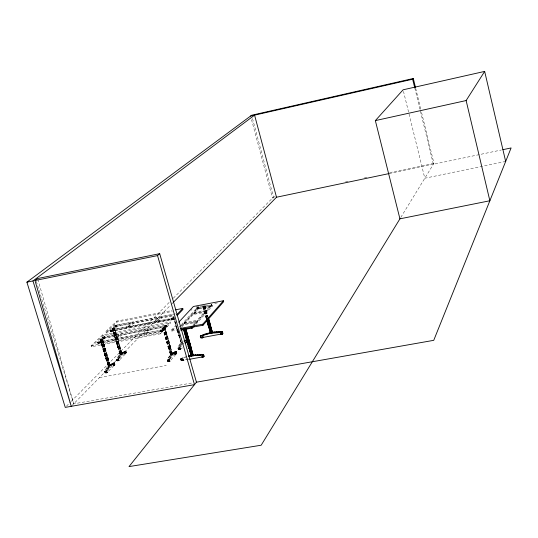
<?xml version="1.0" encoding="UTF-8"?>
<svg xmlns="http://www.w3.org/2000/svg" width="538" height="538" viewBox="0 0 538 538"><rect width="100%" height="100%" fill="white"/><g stroke="black" fill="none" stroke-linecap="round" stroke-linejoin="round"><path stroke-width="0.4" stroke-dasharray="2.69 2.02" d="M188.858 359.391L181.434 360.736C178.28 357.884 185.206 357.373 186.787 356.459M180.97 360.601L182.18 359.868L188.771 358.671M167.049 326.492L105.226 337.83C102.2 339.545 101.433 336.835 104.883 336.687L165.341 325.261L166.686 325.241L167.049 326.492L162.691 331.099L160.815 331.771L97.936 343.318L104.392 337.151L118.716 334.441L119.059 335.598L114.433 340.117L99.994 342.827L99.651 341.67L114.083 338.953L118.716 334.441M166.719 325.282L162.348 329.922L160.479 330.601L97.613 342.202L102.415 337.521M175.267 313.829L116.369 325.1L114.742 325.739L110.142 330.157L171.178 318.826C174.171 317.117 174.904 319.848 171.508 319.976L171.178 318.826M196.081 324.158L212.073 306.25L211.797 304.71L197.063 307.702L181.353 324.663M177.372 328.987L177.574 329.512M179.295 345.268L181.548 344.851C177.473 352.121 176.921 346.048 181.454 342.511M170.055 358.463C162.402 365.302 175.032 345.853 176.921 353.197L170.035 361.025L167.728 361.449L174.648 353.614L176.921 353.197L174.648 353.614L174.204 352.081L176.484 351.664L172.725 354.381L170.055 358.463L167.755 358.886M119.174 357.918C111.514 364.475 124.769 345.786 126.477 352.841L119.106 360.393L116.901 360.796L124.305 353.244L126.477 352.841L124.305 353.244L123.868 351.758L126.04 351.354L122.045 353.977L119.174 357.918L116.968 358.321M107.398 369.875C101.104 375.672 108.676 363.607 111.622 363.708C119.994 360.104 106.8 366.977 107.398 369.875L105.152 370.285M183.559 359.794C182.516 360.319 181.367 361.166 183.424 360.48C184.635 358.853 180.465 360.601 182.725 360.305M178.865 349.673C178.213 348.409 181.709 348.691 179.47 349.243C177.237 350.816 183.626 348.147 182.221 347.232M176.35 353.513C171.42 357.185 180.358 351.045 174.884 354.367M202.981 306.815L205.281 306.29L202.981 306.815L206.296 318.805M170.075 361.159C166.316 361.348 171.797 362.531 169.584 359.471L167.278 359.888L167.775 361.502M168.865 347.736L168.401 347.609L170.546 355.033L172.019 354.824L172.577 354.428L164.736 327.46C160.102 328.335 164.958 328.96 164.736 327.46M168.381 361.119C170.862 361.61 168.932 359.592 168.542 361.67M170.546 355.033L172.577 354.428M178.999 335.725L179.41 335.92M170.116 347.366L170.64 347.03L165.018 327.528M179.645 335.887L178.777 335.853L179.282 335.53L181.474 343.123L173.33 316.842L174.144 316.922M400.797 217.406L433.951 163.317L421.039 110.303M125.953 353.52L124.46 353.903L125.953 353.52L125.704 352.982L124.345 353.479L125.045 353.506M118.246 360.487C115.327 361.523 121.332 359.424 118.394 360.46M112.173 328.557L119.994 354.354L121.144 354.246L121.965 353.769L114.399 327.756L112.173 328.557L117.721 347.306L119.362 347.071L120.041 346.627L114.399 327.756M114.641 365.255C112.388 362.874 113.188 368.019 114.507 364.717M107.492 372.585C105.764 373.069 104.574 372.995 107.358 372.034M119.994 354.354L121.965 353.769M110.196 365.914C108.541 365.141 107.566 367.535 110.196 365.914L102.348 339.592C101.985 338.18 97.903 341.354 102.348 339.592M107.869 358.436L108.272 358.53L107.909 358.759M114.5 327.877L112.422 328.624M192.987 326.055L211.851 304.75M177.708 330.171L177.627 330.614L178.206 330.682M180.519 359.041L184.326 357.878L185.072 357.01M182.638 358.49L183.384 357.622M180.983 359.169L181.73 358.301L182.18 359.868L181.434 360.736L180.835 358.678M179.679 349.182L180.412 349.155L178.313 349.518L182.174 345.154M182.725 344.528L184.379 342.659M194.568 324.602L196.639 322.289L196.309 321.112L183.492 323.533L181.367 325.846M197.359 321.489L205.745 312.121L205.422 310.964L192.846 313.358L184.231 322.733L184.568 323.903L197.359 321.489L197.029 320.312L205.422 310.964M206.498 311.28L210.775 306.499L210.459 305.355L206.175 310.13L193.619 312.517L193.942 313.667L206.498 311.28L206.175 310.13M193.203 324.575L196.309 321.112M181.575 325.961L197.385 308.846L212.201 306.014M181.703 327.023L183.828 324.703L196.639 322.289M184.568 323.903L193.169 314.508L205.745 312.121M193.942 313.667L198.334 308.873L198.018 307.736L193.619 312.517M179.08 327.138L180.788 325.282M176.471 324.663L171.393 330.117L171.676 331.105L176.188 326.25M190.842 310.473L191.972 309.256M160.331 333.829L170.6 322.982L170.317 322.013L102.704 334.818L91.117 345.779L91.406 346.748L160.331 333.829L160.042 332.847L170.317 322.013M174.184 317.46L173.041 318.664L105.865 331.428L106.141 332.376L173.317 319.626L174.46 318.422M173.962 317.393L171.931 319.532L157.533 322.262L157.204 321.119L171.602 318.382L173.633 316.25M157.533 322.262L161.716 317.971L173.613 315.705M146.289 334.132L150.667 329.633L164.978 326.929L164.641 325.766L150.331 328.476L145.946 332.961L146.289 334.132L160.721 331.421M143.794 334.602L148.185 330.103L147.849 328.94L120.963 334.017L116.343 338.53L116.692 339.693L143.794 334.602L143.451 333.432L147.849 328.94M155.3 322.686L159.49 318.395L159.167 317.265L132.839 322.289L128.434 326.586L128.77 327.723L155.3 322.686L154.964 321.542L159.167 317.265M157.204 321.119L161.387 316.842L173.29 314.569M114.574 363.009L112.355 363.419L112.805 364.925L115.024 364.522L112.805 364.925L105.098 372.888L107.318 372.417L115.024 364.522L114.459 362.908M71.742 405.834L170.694 305.026M171.279 304.427L173.041 302.632M66.436 406.19L70.565 402.02M71.157 401.422L169.766 301.831M173.303 298.254L273.512 197.049L275.147 196.706M128.77 327.723L133.168 323.412L159.49 318.395M116.692 339.693L121.299 335.174L148.185 330.103M130.445 322.746L126.02 327.05L112.153 329.686L112.489 330.816L126.356 328.187L130.774 323.869L130.445 322.746L116.685 325.369L117.015 326.492L130.774 323.869M114.823 325.678C114.15 327.729 118.548 326.109 117.149 324.925L110.498 331.334L112.018 331.267L117.479 326.048L173.142 315.436M99.994 342.827L104.735 338.294L119.059 335.598M106.141 332.376L117.109 321.993L172.315 311.421M91.406 346.748L102.993 335.773L170.6 322.982M105.865 331.428L116.833 321.065L172.046 310.48M170.29 347.259L172.416 354.616M168.286 347.555L169.813 346.923M171.232 355.06L168.966 347.218L168.226 347.656L169.107 347.703M114.688 365.188L113.182 365.692M125.354 353.822L125.704 352.982M178.885 333.822L178.912 334.481M120.041 346.627L117.721 347.306M169.894 347.467L170.237 347.366L164.493 327.467M181.562 342.625L181.124 343.116M106.665 358.705L106.322 358.806L100.619 339.666M107.499 358.967L107.835 358.873M119.295 347.05L119.866 346.674L119.221 346.586M179.47 349.243L178.737 349.236M163.29 327.783L169.053 347.763L169.974 347.487L164.211 327.514M106.591 358.685L107.203 358.483M184.326 357.878L185.469 357.508M118.985 346.593L118.131 346.902L112.583 328.167M118.199 347.373L119.073 347.178M107.27 359.102L106.383 359.303M106.975 359.142L105.899 359.229L100.182 340.003M169.49 347.044L170.095 346.882M113.007 365.275L113.713 365.255L113.659 364.838M175.509 353.957L174.756 353.93M175.704 353.87L176.464 353.896M182.913 360.211L183.687 360.245M345.544 181.905L347.999 181.387M364.367 177.944L366.829 177.432M389.747 172.611L433.951 163.317M274.104 197.735L272.504 198.071L251.421 119.302M389.014 173.592L501.281 150.008M505.666 161.447L424.798 178.246L403.5 91.426M196.094 306.969L199.336 306.351M200.149 306.196L202.584 305.725M203.391 305.571L206.639 304.952M214.749 303.398L218.805 302.625M211.75 305.107L196.726 307.978L197.049 309.121L212.073 306.25L211.622 304.656M128.434 326.586L154.964 321.542M184.231 322.733L197.029 320.312M116.343 338.53L143.451 333.432M145.946 332.961L160.378 330.245L160.815 331.771M171.393 330.117L177.17 329.034M91.117 345.779L160.042 332.847M171.676 331.105L177.453 330.023M123.162 352.034L125.341 351.63M122.476 352.37L124.655 351.966M121.796 352.773L123.982 352.37M121.131 353.244L123.323 352.841M120.485 353.782L122.677 353.379M119.853 354.381L122.045 353.977M119.241 355.046L121.433 354.643M180.338 343.762L182.59 343.345M118.642 355.773L120.842 355.369M179.806 344.481L182.059 344.064M118.064 356.56L120.263 356.156M117.506 357.414L119.712 357.003M178.804 346.116L181.057 345.699M178.327 347.03L180.586 346.613M116.901 360.796L119.147 360.406M178.313 349.518L180.573 349.108L180.136 347.582L177.876 347.999L178.36 349.579M111.622 363.708L113.848 363.305M173.539 352.363L175.818 351.946M110.902 364.071L113.128 363.661M172.886 352.72L175.173 352.296M110.196 364.502L112.422 364.091M172.254 353.136L174.534 352.72M109.503 364.993L111.736 364.582M171.629 353.621L173.915 353.204M108.831 365.558L111.063 365.147M171.023 354.179L173.31 353.755M108.172 366.183L110.404 365.773M170.432 354.798L172.725 354.381M107.526 366.876L109.765 366.465M169.86 355.483L172.153 355.067M106.901 367.636L109.14 367.225M169.302 356.237L171.602 355.82M106.295 368.456L108.541 368.046M168.764 357.057L171.064 356.64M105.71 369.337L107.956 368.927M168.253 357.938L170.553 357.521M105.065 372.827L107.318 372.417M167.728 361.449L170.035 361.025M99.49 377.568L166.249 365.49M36.349 281.347L73.699 403.843L193.149 382.774M107.439 358.476L107.782 358.375M107.674 358.442L108.003 358.369L102.307 339.229M110.498 331.334L110.156 330.11M108.01 358.456L110.256 365.827M98.037 342.276L98.387 343.432M106.914 372.047L107.028 372.43M97.882 342.276L98.232 343.432M106.443 371.085L107.069 372.827M97.654 342.047L98.104 343.419M106.706 372.094L106.867 372.908M97.607 342.107L98.017 343.392M106.201 371.173L106.658 372.969M105.946 371.26L106.457 373.009M106.121 372.309L106.235 372.693M106.161 372.652L106.275 373.036M105.69 371.328L106.121 373.042M105.878 372.471L106.013 373.022M105.448 371.381L105.952 372.982M105.219 371.415L105.677 372.948M105.018 371.428L105.475 372.962M104.849 371.422L105.307 372.955M104.722 371.395L105.179 372.928M105.098 372.888L104.607 371.294L106.86 370.884L107.392 372.666M114.332 362.888L114.782 364.401M114.164 362.881L114.614 364.394M113.969 362.894L114.419 364.408M114.399 364.703L114.547 365.336M113.74 362.928L114.191 364.441M114.244 364.703L114.406 365.416M113.498 362.982L113.948 364.495M114.063 364.73L114.231 365.497M113.861 364.777L113.975 365.154M113.249 363.049L113.7 364.562M114.029 365.571L114.567 364.757M113.713 365.255L113.827 365.632M113 363.13L113.451 364.643M113.457 364.912L113.572 365.289M113.511 365.302L113.626 365.679M104.883 336.687L105.226 337.83M112.758 363.217L113.209 364.73M113.283 364.993L113.437 365.705M113.141 365.073L113.256 365.45M104.621 336.741L104.964 337.884M112.543 363.318L112.993 364.831M113.047 365.154L113.289 365.705M104.352 336.795L104.735 338.294M104.09 336.862L104.433 338.012M103.827 336.936L104.17 338.079M103.578 337.01L103.915 338.153M102.704 334.818L102.993 335.773M103.343 337.084L103.679 338.234M103.121 337.165L103.464 338.308M102.926 337.239L103.262 338.389M102.751 337.319L103.094 338.463M102.61 337.393L102.953 338.536M102.496 337.461L102.839 338.61M102.556 339.303L108.272 358.53M102.469 339.249L108.199 358.631L107.728 358.866L109.886 366.116M102.079 339.243L110.068 366.015M102.133 339.713L109.833 365.685M101.803 339.283L109.597 365.719M101.864 339.828L109.658 366.223M101.5 339.35L109.342 365.779M101.561 339.935L109.402 366.317M101.184 339.438L109.073 365.86M101.252 340.029L109.14 366.391M100.888 339.552L108.824 365.954M100.942 340.097L108.878 366.452M108.595 366.055L106.437 358.812L105.899 359.229M106.484 359.229L108.649 366.486M100.667 340.137L108.454 366.492M100.404 339.787L108.313 366.465L100.438 340.151M100.256 339.902L105.986 359.283M99.153 342.148L99.496 343.305M98.898 342.188L99.241 343.352M98.649 342.229L98.999 343.385M98.427 342.255L98.77 343.412M98.219 342.269L98.562 343.426M107.096 372.02L107.21 372.404M106.665 370.985L107.25 372.747M125.636 351.24L126.074 352.72M125.441 351.253L125.879 352.733M125.818 352.995L125.993 353.453M125.219 351.287L125.657 352.773M125.744 353.224L125.858 353.594M124.977 351.341L125.415 352.82M125.556 352.982L125.717 353.674M125.381 353.009L125.488 353.379M125.441 353.379L125.549 353.748M116.894 324.979L117.223 326.102M124.735 351.408L125.172 352.888M125.179 353.056L125.293 353.426M116.632 325.039L116.961 326.162M124.493 351.482L124.93 352.962M124.984 353.116L125.159 353.876M124.258 351.57L124.695 353.056M124.789 353.184L124.957 353.923M116.369 325.1L116.706 326.223M124.621 353.264L124.729 353.634M124.049 351.664L124.486 353.143M124.668 353.58L124.782 353.95M116.114 325.174L116.45 326.29M124.48 353.338L124.628 353.957M124.386 353.412L124.52 353.937M115.872 325.241L116.201 326.364M115.643 325.315L115.973 326.438M115.428 325.396L115.757 326.519M115.24 325.47L115.569 326.593M115.071 325.544L115.401 326.667M114.93 325.611L115.26 326.734M114.238 327.736L121.911 353.856M119.644 346.546L121.743 353.641M114.009 327.75L121.79 353.95M119.449 346.553L121.615 354.051M113.74 327.79L119.281 346.526M113.814 328.308L121.393 354.152M113.444 327.857L121.063 353.735M113.525 328.415L121.144 354.246M113.135 327.945L120.889 354.32M113.215 328.503L118.77 347.266M118.461 346.808L120.559 353.903M112.846 328.052L120.633 354.374M118.239 346.909L120.337 354.004M118.299 347.306L120.404 354.407M112.65 328.61L120.209 354.414M112.375 328.281L120.075 354.394M112.234 328.388L117.815 347.36M111.682 330.137L112.018 331.267M111.427 330.184L111.763 331.314M114.083 338.953L114.433 340.117M111.191 330.218L111.527 331.347M110.969 330.245L111.305 331.374M110.767 330.265L111.104 331.395M110.586 330.271L110.922 331.401M110.438 330.265L110.767 331.401M110.196 330.056L110.646 331.388M119.106 360.527L118.663 358.893L116.457 359.297L116.934 360.857M118.864 359.976L119.012 360.601M118.474 358.987L118.918 360.494M118.763 360.305L118.878 360.682M118.259 359.081L118.703 360.763M118.024 359.176L118.508 360.837M118.131 360.11L118.299 360.897M117.775 359.25L118.219 360.756M117.936 360.184L118.104 360.937M117.526 359.317L117.97 360.823M117.809 360.588L117.923 360.964M117.284 359.371L117.775 360.971M117.526 360.42L117.661 360.951M117.062 359.404L117.506 360.911M116.86 359.418L117.304 360.924M116.692 359.418L117.143 360.917M116.571 359.391L117.015 360.897M126.02 327.05L126.356 328.187M120.963 334.017L121.299 335.174M125.926 351.26L126.443 352.787M125.798 351.24L126.235 352.726M116.833 321.065L117.109 321.993M170.64 347.03L169.995 346.949L172.241 354.724M132.839 322.289L133.168 323.412M150.331 328.476L150.667 329.633M175.341 351.644L175.785 353.184M175.798 353.439L176.027 354.206M175.085 351.717L175.529 353.251M175.596 353.486L175.832 354.28M175.388 353.547L175.623 354.34M174.837 351.798L175.28 353.332M175.193 353.621L175.415 354.387M174.601 351.886L175.045 353.419M175.018 353.701L175.227 354.414M174.386 351.98L174.83 353.52M174.884 353.782L175.072 354.414M166.524 325.187L167.009 326.546M174.796 353.856L174.951 354.401M166.39 325.174L166.726 326.337M166.229 325.167L166.565 326.331M166.04 325.181L166.376 326.344M165.825 325.194L166.161 326.358M165.59 325.228L165.926 326.391M165.341 325.261L165.677 326.425M164.91 327.474L170.58 347.131M170.351 346.963L172.53 354.515M161.387 316.842L161.716 317.971M169.752 346.983L172.019 354.824M163.902 327.581L171.763 354.919M163.586 327.676L171.494 354.999M168.744 347.319L170.99 355.093M163.027 327.904L168.764 347.804M168.569 347.42L170.781 355.1M162.819 328.019L170.633 355.08M162.678 328.133L168.354 347.79M162.617 328.234L168.246 347.736M162.429 329.861L162.765 331.031M162.348 329.922L162.691 331.099M162.241 329.996L162.584 331.166M162.099 330.07L162.442 331.24M161.931 330.144L162.268 331.321M161.73 330.224L162.072 331.401M161.514 330.305L161.851 331.475M161.272 330.379L161.608 331.556M169.873 360.675L170.035 361.227M161.017 330.46L161.353 331.63M169.396 359.572L169.941 361.307M169.598 360.668L169.806 361.395M160.748 330.534L161.091 331.704M169.181 359.673L169.631 361.227M169.409 360.689L169.631 361.475M168.939 359.767L169.43 361.549M160.203 330.662L160.546 331.832M168.683 359.848L169.214 361.61M168.428 359.915L169.013 361.657M168.616 360.958L168.818 361.684M168.179 359.969L168.656 361.691M167.943 360.003L168.394 361.563M167.728 360.023L168.179 361.576M167.553 360.016L168.004 361.57M167.412 359.996L167.863 361.549M37.862 279.336L73.699 403.843M178.004 330.399L178.912 333.567M177.829 329.868L179.416 335.409M173.72 316.526L179.315 335.988M177.244 329.169L177.701 330.655M179.114 335.631L181.272 343.136M173.451 316.956L181.037 343.069M173.384 316.748L178.804 335.927M173.532 318.066L173.861 319.209M173.431 318.126L173.761 319.276M173.29 318.2L173.619 319.35M173.128 318.274L173.458 319.424M172.933 318.355L173.317 319.626M172.718 318.429L173.048 319.579M172.483 318.503L172.812 319.653M172.234 318.577L172.564 319.727M171.978 318.651L172.308 319.801M171.602 318.382L172.039 319.861M179.954 347.683L180.432 349.209M183.485 359.761L183.653 360.312M180.237 348.738L180.391 349.276M183.364 359.74L183.559 360.393M171.44 318.778L171.77 319.922M179.746 347.777L180.304 349.35M183.202 359.747L183.424 360.48M179.961 348.732L180.169 349.431M183.014 359.774L183.25 360.561M179.51 347.864L180.001 349.512M179.692 349.202L179.806 349.586M182.799 359.821L183.048 360.635M179.262 347.945L179.699 349.471M179.362 348.866L179.598 349.646M182.59 359.882L182.833 360.695M179.013 348.012L179.45 349.539M179.167 348.933L179.396 349.687M182.389 359.956L182.624 360.742M182.321 360.379L182.436 360.769M178.764 348.066L179.208 349.713M182.214 360.043L182.328 360.433M178.865 349.095L179.053 349.72M182.079 360.124L182.274 360.776M178.535 348.099L178.932 349.707M181.474 358.382L181.925 359.949M181.985 360.204L182.147 360.756M178.327 348.12L178.764 349.639M181.239 358.476L181.683 360.043M178.152 348.113L178.589 349.639M178.017 348.093L178.455 349.619M181.017 358.577L181.467 360.144M180.687 358.779L181.252 360.729M180.58 358.873L181.111 360.709M176.343 351.57L176.874 353.143M176.208 351.543L176.646 353.076M176.034 351.543L176.471 353.076M175.825 351.556L176.262 353.089M176.262 353.426L176.329 354.044M175.59 351.596L176.034 353.13M176.148 353.405L176.256 353.789M175.987 353.412L176.195 354.125M183.492 323.533L183.828 324.703M198.63 307.064L198.952 308.2M198.455 307.104L198.778 308.24M198.28 307.151L198.596 308.287M198.092 307.211L198.414 308.348M197.903 307.279L198.226 308.415M197.722 307.353L198.045 308.489M197.54 307.433L197.863 308.57M197.372 307.521L197.695 308.657M197.211 307.615L197.533 308.751M197.063 307.702L197.385 308.846M196.935 307.797L197.251 308.933M196.821 307.891L197.143 309.027M192.846 313.358L193.169 314.508M211.716 304.676L212.14 306.162M211.508 304.642L211.824 305.786M211.373 304.649L211.69 305.786M211.219 304.663L211.542 305.799M211.057 304.69L211.38 305.826M205.139 306.183L208.031 316.431M204.965 306.162L207.85 316.418M204.911 306.599L207.796 316.862M204.722 306.183L207.614 316.425M204.655 306.714L207.547 316.976M204.447 306.223L207.332 316.472M204.144 306.29L207.264 317.084M204.063 306.909L207.177 317.958M203.835 306.378L207.17 318.207M203.761 306.976L206.874 318.025M203.552 306.485L206.881 318.308M203.303 306.599L206.632 318.422M203.108 306.707L206.437 318.536M203.068 307.016L206.404 318.852M211.797 304.71L212.18 306.082M252.497 118.494L273.512 197.049M415.679 88.286L420.844 109.49M414.811 88.131L433.359 164.272M106.611 356.486C107.075 357.999 107.714 355.625 106.611 356.486M117.6 345.443C118.051 346.929 118.683 344.596 117.6 345.443M168.919 344.966C169.383 346.506 170.062 344.085 168.919 344.966M165.085 325.308L159.934 330.715L160.27 331.885L165.415 326.472L165.085 325.308"/><path stroke-width="0.81" d="M211.938 332.349C213.505 332.161 226.458 329.787 221.757 333.964L201.158 337.777L200.701 337.662L200.99 337.333M208.004 324.145L207.634 324.01L207.944 323.748M220.876 334.327C219.544 334.017 223.102 334.488 221.972 333.748M220.782 334.246L221.643 333.829L221.75 334.206M201.958 356.997L203.525 356.714L203.142 354.999L203.572 354.481L192.685 355.087M210.607 332.78L211.172 333.035L212.456 332.437L210.318 325.167M212.147 332.713L210.123 325.544L210.614 325.228L210.163 325.154M203.223 337.44C201.239 336.902 203.001 338.752 203.061 336.916M191.683 355.336L191.145 355.813L193.209 355.201L185.946 329.411M192.389 355.699L190.257 348.227L191.259 347.683L190.802 347.595L193.048 355.389M191.145 355.813L189.147 348.086L191.394 355.88M189.679 359.243L202.873 356.849L204.07 356.183L203.593 355.981M400.037 218.65L261.172 445.229L129.012 466.594L196.444 382.188L433.736 340.332L511.1 147.943L502.916 149.665M210.788 332.558L204.628 334.226L200.277 336.163L210.688 333.237L221.333 332.45L222.402 331.717M466.13 100.552L489.862 200.761L399.929 218.831L375.349 120.606L466.13 100.552L484.664 71.406L505.666 161.447M203.142 354.407L202.429 355.275L194.985 355.524L188.374 356.694M221.986 331.664L221.333 332.45L221.757 333.964M200.553 355.235L201.273 354.374M219.531 332.423L220.19 331.63M198.683 355.268L199.41 354.401M217.742 332.457L218.401 331.664M196.827 355.362L197.554 354.495M215.96 332.558L216.619 331.764M194.985 355.524L195.711 354.663M214.185 332.719L214.85 331.926M193.155 355.752L193.888 354.892M212.429 332.948L213.102 332.154M191.346 356.048L192.079 355.181M189.558 356.412L190.291 355.544L191.481 355.302M208.973 333.587L209.645 332.793M205.597 334.481L206.276 333.688M207.271 334.004L207.95 333.21M203.942 335.019L204.628 334.226M202.322 335.618L203.008 334.824M201.414 335.477L200.728 336.27L201.158 337.777M180.465 328.415L202.745 324.226L223.404 300.742L223.667 301.69L203.028 325.221L180.755 329.404M185.516 343.493L187.163 341.623L186.511 341.522M194.433 326.008L191.696 328.14L180.802 330.197M375.349 120.606L403.103 89.806L484.664 71.406M250.553 116.053L412.646 79.221L413.298 78.494L415.477 87.465M178.724 322.242L193.391 306.492L223.404 300.742M176.471 315.053L182.759 308.429L183.028 309.37L177.318 315.402M173.633 302.033L276.505 197.231L389.014 173.592M276.505 197.231L254.582 115.139L32.966 280.93L71.258 406.331L34.99 280.513L157.533 255.597L159.692 253.674L196.444 382.188M203.115 337.064L202.651 337.736M208.441 325.631L208.71 325.907M184.272 341.569L186.686 340.063M34.99 280.513L37.633 278.536L159.692 253.674M157.533 255.597L194.487 384.643L65.253 407.387L26.9 282.161L251.636 115.253L413.298 78.494M203.324 356.398L202.032 356.781L202.14 357.178M221.999 333.681L221.864 333.372M189.201 347.978L188.831 348.402L189.719 348.368M190.513 348.133L190.956 347.615M201.945 337.561L202.066 337.871M210.244 325.544L209.914 325.638L211.932 332.814M202.927 357.037L202.429 355.275L203.142 354.999M185.926 342.632L186.43 341.892M209.665 325.732L207.991 318.557M183.196 328.678L184.964 328.415M191.172 326.996L191.75 326.815L192.086 328.005M189.981 348.362L184.662 328.53M207.043 319.646L208.818 325.961L209.706 325.766M188.522 355.968L190.291 355.544M209.41 325.806L208.583 325.974M220.694 333.916L221.548 334.266M189.988 348.308L189.369 348.469L183.734 328.738M26.9 282.161L32.966 280.93M175.341 309.848L182.759 308.429M186.733 340.117L184.5 340.534L186.457 340.003M184.608 340.655L186.094 340.379M183.983 340.984L185.476 340.709M211.743 332.363L212.456 332.437M222.409 333.17L222.88 333.345M222.14 333.378L222.315 333.903M192.315 326.553L192.651 327.743M192.133 326.647L192.469 327.837M191.945 326.734L192.281 327.924M191.555 326.882L191.891 328.072M191.36 326.949L191.696 328.14M185.825 328.671L191.198 347.79M185.664 328.967L193.162 355.288M185.455 329.088L190.862 348.032M190.741 348.025L192.873 355.497M185.193 329.202L192.644 355.598M184.346 328.624L192.12 355.779M184.03 328.691L191.851 355.84M189.47 348.402L191.602 355.874M183.492 328.745L191.239 355.86M183.31 328.725L188.946 348.456M202.745 324.226L203.028 325.221M202.94 336.902L203.142 337.514M202.9 337.212L203.008 337.588M202.786 336.909L202.893 337.286M202.597 336.936L202.846 337.669M202.342 337.42L202.449 337.797M202.14 337.467L202.248 337.844M201.804 337.501L201.905 337.877M201.609 337.454L201.79 337.864M200.553 336.27L200.983 337.777M200.418 336.25L200.842 337.756M200.331 336.015L200.748 337.716M203.572 354.481L204.016 356.27M203.33 354.414L203.915 356.371M203.324 354.898L203.774 356.472M203.411 356.317L203.297 356.876M202.927 355.1L203.431 356.795M202.685 355.194L203.129 356.768M203.014 356.566L203.122 356.956M202.597 356.701L202.712 357.097M202.389 356.748L202.503 357.145M202.194 356.775L202.308 357.171M208.475 318.012L210.56 325.322M208.435 318.328L212.416 332.518M208.24 318.442L212.308 332.612M207.93 319.451L211.69 332.901M207.621 319.538L211.427 332.982M207.318 319.606L211.172 333.035M208.751 325.517L210.936 333.069M208.589 325.618L210.728 333.083M206.8 319.659L210.58 333.062M206.848 320.433L210.486 333.022M206.76 320.224L208.293 325.907M222.308 331.677L222.833 333.425M222.167 331.664L222.739 333.513M222.181 332.101L222.604 333.607M222.006 332.195L222.429 333.701M221.804 332.289L222.234 333.977M222.019 333.365L222.127 333.742M221.575 332.376L222.107 334.058M221.831 333.755L221.938 334.132M221.239 333.93L221.347 334.306M220.916 333.654L221.158 334.333M220.788 333.735L220.997 334.34M412.646 79.221L414.616 87.317M188.132 346.21C188.3 347.75 188.858 345.463 188.132 346.21"/></g></svg>
